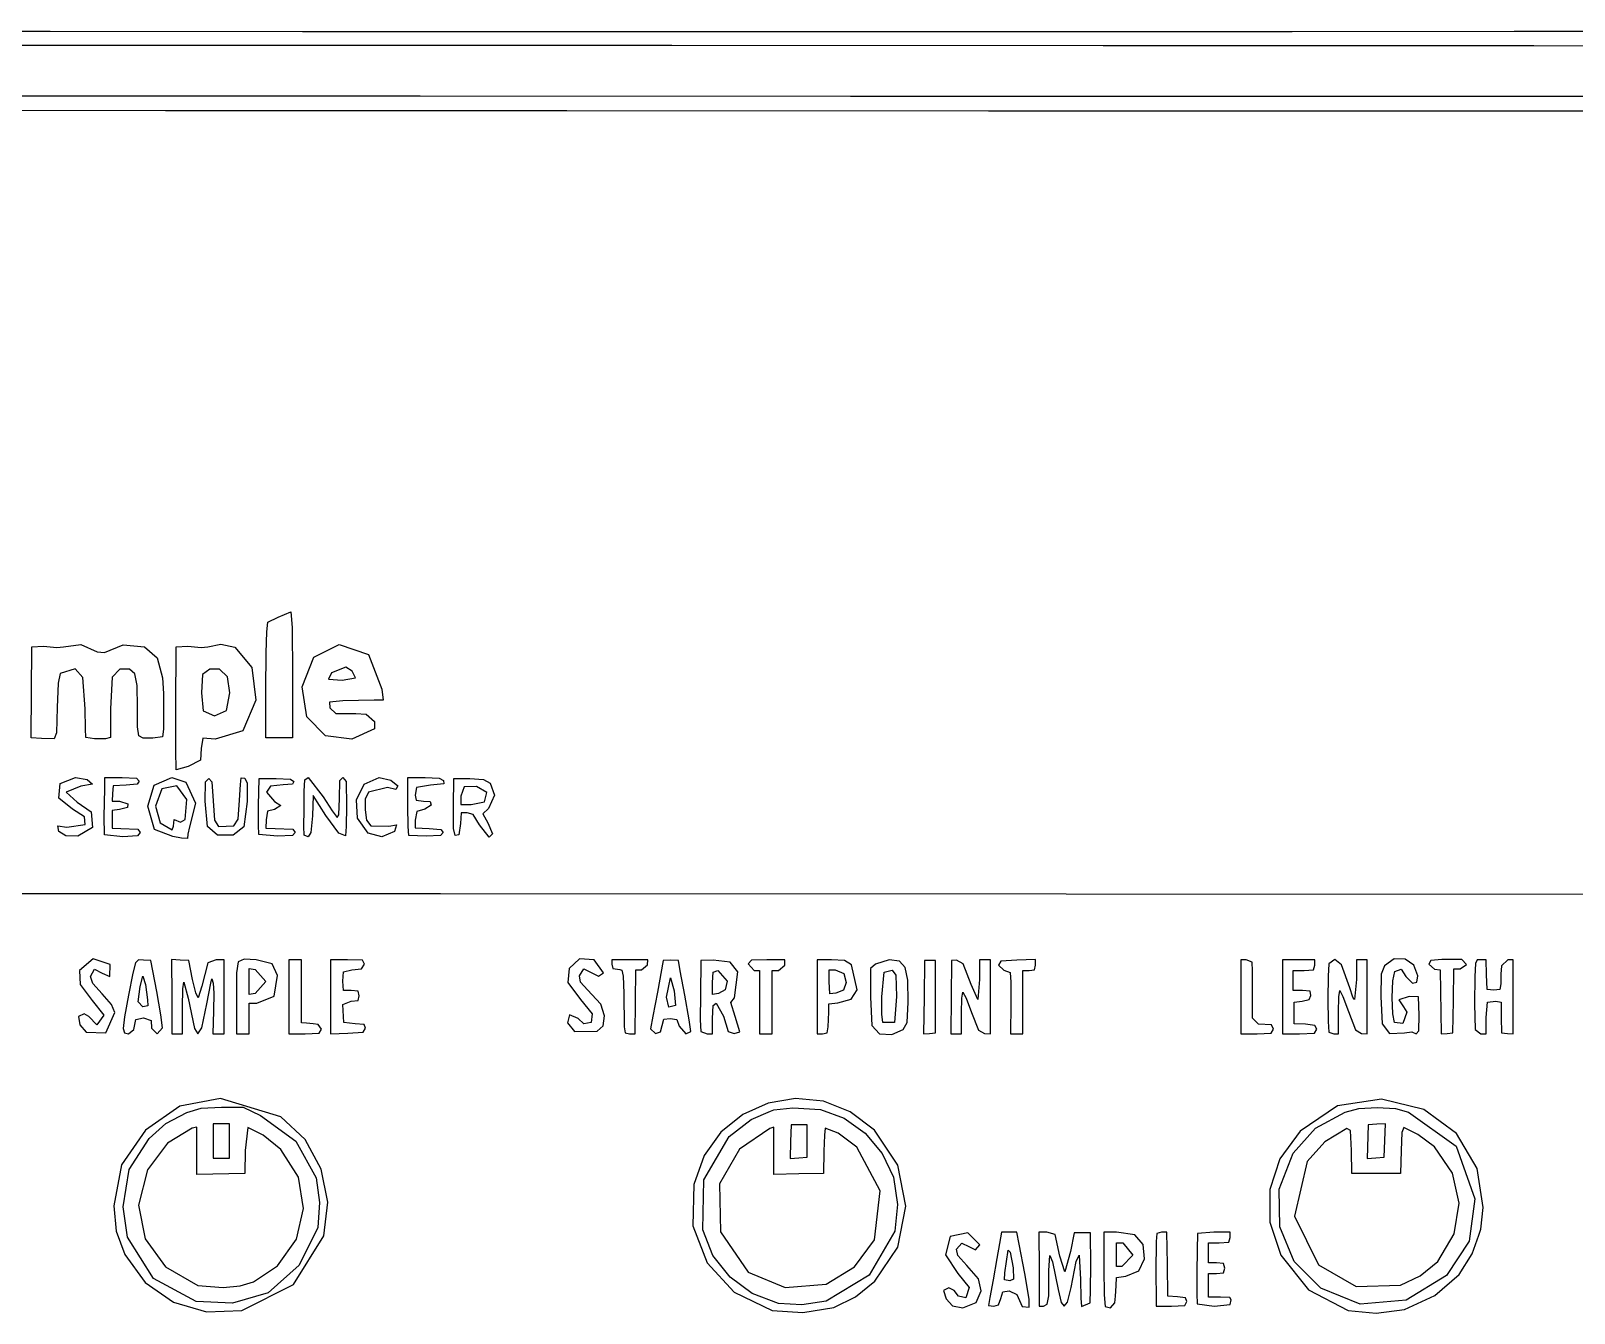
# Model space of a CAD drawing. Extents: x 0 to 149, y 0 to 89.
# Drawn here: x 38.05 to 74.28, y 58.95 to 89.04 of the extents above; entities that cross this region are included whole.
import ezdxf

# ---------------------------------------------------------------- set-up
doc = ezdxf.new("R2010")
doc.units = 0
doc.layers.get('0').update_dxf_attribs({"linetype": 'CONTINUOUS'})

msp = doc.modelspace()

# ---------------------------------------------------------------- linework, layer by layer
at = {"color": 0}
for p, q in [((31.6866, 89.0432), (38.5011, 89.0351)), ((38.5011, 89.0351), (44.4267, 89.0295)), ((44.4267, 89.0295), (48.9109, 89.0281)), ((48.9109, 89.0281), (53.1082, 89.0309)), ((53.1082, 89.0309), (57.6929, 89.0309)), ((57.6929, 89.0309), (62.574, 89.0323)), ((62.574, 89.0323), (67.6631, 89.0323)), ((67.6631, 89.0323), (72.8708, 89.0337)), ((72.8708, 89.0337), (78.1085, 89.0337)), ((43.4164, 88.6989), (34.4096, 88.7028)), ((53.0959, 88.6961), (43.4164, 88.6989)), ((63.2188, 88.6919), (53.0959, 88.6961)), ((73.3323, 88.689), (63.2188, 88.6919)), ((82.9882, 88.6837), (73.3323, 88.689)), ((30.146, 87.5288), (38.293, 87.5206)), ((38.293, 87.5206), (47.184, 87.515)), ((47.184, 87.515), (57.2865, 87.5136)), ((57.2865, 87.5136), (69.0728, 87.5136)), ((69.0728, 87.5136), (83.0104, 87.515)), ((41.2076, 87.1693), (32.49, 87.1732)), ((50.6264, 87.1664), (41.2076, 87.1693)), ((60.5303, 87.1622), (50.6264, 87.1664)), ((75.263, 87.1583), (60.5303, 87.1622)), ((43.8559, 75.2849), (44.147, 75.4105)), ((44.147, 75.4105), (44.1784, 75.0397)), ((43.586, 74.9364), (43.6079, 75.1611)), ((43.6079, 75.1611), (43.8559, 75.2849)), ((44.1784, 75.0397), (44.1897, 73.9292)), ((38.8137, 74.5864), (39.219, 74.64)), ((39.219, 74.64), (39.6074, 74.4693)), ((42.201, 74.5864), (42.5069, 74.6442)), ((42.5069, 74.6442), (42.8336, 74.574)), ((43.5695, 74.4456), (43.586, 74.9364)), ((44.6871, 74.3423), (45.2836, 74.64)), ((45.2836, 74.64), (45.9701, 74.403)), ((38.0503, 72.4517), (38.0725, 74.585)), ((38.0725, 74.585), (38.3413, 74.5973)), ((38.3413, 74.5973), (38.6581, 74.5698)), ((38.6581, 74.5698), (38.8137, 74.5864)), ((39.6074, 74.4693), (39.7785, 74.4499)), ((39.7785, 74.4499), (40.2124, 74.6347)), ((40.2124, 74.6347), (40.7141, 74.5822)), ((40.7141, 74.5822), (41.0104, 74.3299)), ((41.0104, 74.3299), (41.1399, 73.8558)), ((41.45, 73.1668), (41.4595, 74.585)), ((41.4595, 74.585), (41.7283, 74.5973)), ((41.7283, 74.5973), (42.0455, 74.5698)), ((42.0455, 74.5698), (42.201, 74.5864)), ((42.8336, 74.574), (43.2319, 74.1027)), ((43.561, 73.5789), (43.5695, 74.4456)), ((44.4154, 73.6438), (44.6871, 74.3423)), ((45.9701, 74.403), (46.2883, 73.5912)), ((38.7339, 73.9553), (38.6884, 73.7362)), ((39.0853, 74.0668), (38.7339, 73.9553)), ((39.2698, 73.8628), (39.0853, 74.0668)), ((40.138, 74.0625), (39.9577, 73.8699)), ((40.3641, 74.0572), (40.138, 74.0625)), ((40.4883, 73.9496), (40.3641, 74.0572)), ((40.5391, 73.6741), (40.4883, 73.9496)), ((42.0797, 73.9331), (42.0536, 73.5044)), ((42.2522, 74.0615), (42.0797, 73.9331)), ((42.4752, 74.0639), (42.2522, 74.0615)), ((42.6614, 73.878), (42.4752, 74.0639)), ((43.2319, 74.1027), (43.3268, 73.3323)), ((44.1897, 73.9292), (44.1897, 72.4475)), ((45.1019, 73.9733), (45.037, 73.8258)), ((45.4395, 74.1041), (45.1019, 73.9733)), ((45.5909, 74.0145), (45.4395, 74.1041)), ((45.6724, 73.86), (45.5909, 74.0145)), ((38.6884, 73.7362), (38.6676, 73.1573)), ((39.3196, 73.127), (39.2698, 73.8628)), ((39.9577, 73.8699), (39.915, 73.1298)), ((40.55, 73.1615), (40.5391, 73.6741)), ((41.1399, 73.8558), (41.1579, 73.4882)), ((42.7179, 73.503), (42.6614, 73.878)), ((43.5599, 72.4475), (43.561, 73.5789)), ((44.5258, 72.9439), (44.4154, 73.6438)), ((45.037, 73.8258), (45.3542, 73.8022)), ((45.3542, 73.8022), (45.6724, 73.86)), ((46.2883, 73.5912), (46.3173, 73.3365)), ((41.1579, 73.4882), (41.1635, 73.0373)), ((42.0536, 73.5044), (42.092, 73.0857)), ((42.6364, 73.0899), (42.7179, 73.503)), ((43.3268, 73.3323), (43.0209, 72.6101)), ((45.3679, 73.3199), (45.0578, 73.2868)), ((45.0578, 73.2868), (45.066, 73.1559)), ((46.1105, 73.3351), (45.3679, 73.3199)), ((46.3173, 73.3365), (46.1105, 73.3351)), ((38.6676, 73.1573), (38.6472, 72.5703)), ((39.3266, 72.6613), (39.3196, 73.127)), ((39.915, 73.1298), (39.915, 72.4531)), ((40.55, 72.7093), (40.55, 73.1615)), ((41.1635, 73.0373), (41.1579, 72.6514)), ((41.4486, 72.1501), (41.45, 73.1668)), ((42.092, 73.0857), (42.3556, 72.9671)), ((42.3556, 72.9671), (42.6364, 73.0899)), ((44.9612, 72.4944), (44.5258, 72.9439)), ((45.066, 73.1559), (45.2067, 73.0179)), ((45.2067, 73.0179), (45.6752, 73.0208)), ((45.6752, 73.0208), (45.9161, 73.0042)), ((45.9161, 73.0042), (46.1119, 72.832)), ((46.1119, 72.832), (46.1176, 72.6599)), ((38.6472, 72.5703), (38.5974, 72.4228)), ((39.339, 72.4588), (39.3266, 72.6613)), ((40.5804, 72.4972), (40.55, 72.7093)), ((40.6852, 72.438), (40.5804, 72.4972)), ((41.1399, 72.474), (40.9085, 72.4447)), ((41.1579, 72.6514), (41.1399, 72.474)), ((43.0209, 72.6101), (42.3774, 72.42)), ((45.5828, 72.4158), (44.9612, 72.4944)), ((46.1176, 72.6599), (45.5828, 72.4158)), ((38.2944, 72.4352), (38.0503, 72.4517)), ((38.5974, 72.4228), (38.2944, 72.4352)), ((39.54, 72.4228), (39.339, 72.4588)), ((39.7979, 72.4285), (39.54, 72.4228)), ((39.915, 72.4531), (39.7979, 72.4285)), ((40.9085, 72.4447), (40.6852, 72.438)), ((41.4595, 71.695), (41.4486, 72.1501)), ((42.0469, 72.2023), (42.0261, 71.9226)), ((42.0811, 72.4436), (42.0469, 72.2023)), ((42.3774, 72.42), (42.0811, 72.4436)), ((44.1897, 72.4475), (43.5599, 72.4475)), ((41.7435, 71.7765), (41.4595, 71.695)), ((42.0261, 71.9226), (41.7435, 71.7765)), ((38.7368, 71.374), (39.0962, 71.5162)), ((39.0962, 71.5162), (39.3693, 71.4707)), ((39.3693, 71.4707), (39.4903, 71.3631)), ((39.7827, 71.2516), (39.7866, 71.5162)), ((39.7866, 71.5162), (40.1891, 71.5162)), ((40.1891, 71.5162), (40.5282, 71.5038)), ((40.5282, 71.5038), (40.5917, 71.4333)), ((40.5917, 71.4333), (40.5391, 71.3617)), ((40.943, 71.3384), (41.3561, 71.5162)), ((41.3561, 71.5162), (41.6885, 71.4072)), ((41.6885, 71.4072), (41.9089, 70.9126)), ((42.1361, 70.9648), (42.1488, 71.4181)), ((42.1488, 71.4181), (42.2219, 71.4939)), ((42.2219, 71.4939), (42.2963, 71.4167)), ((42.2963, 71.4167), (42.3277, 70.9718)), ((42.9673, 71.3507), (42.9853, 71.5105)), ((42.9853, 71.5105), (43.0706, 71.4996)), ((43.0706, 71.4996), (43.1243, 71.3878)), ((43.1243, 71.3878), (43.1243, 70.9538)), ((43.3945, 70.8614), (43.4068, 71.4939)), ((43.4068, 71.4939), (43.8079, 71.4939)), ((43.8079, 71.4939), (44.1413, 71.4816)), ((44.1413, 71.4816), (44.2239, 71.4209)), ((44.2239, 71.4209), (44.1882, 71.3602)), ((44.4666, 71.1962), (44.4803, 71.4622)), ((44.4803, 71.4622), (44.5604, 71.5148)), ((44.5604, 71.5148), (44.9104, 71.0667)), ((45.2907, 71.024), (45.303, 71.4446)), ((45.303, 71.4446), (45.3746, 71.5162)), ((45.3746, 71.5162), (45.4477, 71.4223)), ((45.4477, 71.4223), (45.46, 70.8448)), ((45.8735, 71.3602), (46.2248, 71.5162)), ((46.2248, 71.5162), (46.4993, 71.4583)), ((46.4993, 71.4583), (46.6605, 71.3246)), ((46.8986, 70.8448), (46.8986, 71.5162)), ((46.8986, 71.5162), (47.3026, 71.5162)), ((47.3026, 71.5162), (47.6306, 71.5038)), ((47.6306, 71.5038), (47.7312, 71.4498)), ((47.7312, 71.4498), (47.7407, 71.3701)), ((47.9668, 70.8424), (47.9792, 71.4939)), ((47.9792, 71.4939), (48.35, 71.4911)), ((48.35, 71.4911), (48.6752, 71.4707)), ((48.6752, 71.4707), (48.8266, 71.3878)), ((48.8266, 71.3878), (48.9313, 71.1041)), ((38.7036, 71.0325), (38.7368, 71.374)), ((39.0232, 70.7718), (38.7036, 71.0325)), ((39.2176, 71.3123), (38.8772, 71.1729)), ((38.8772, 71.1729), (39.1308, 70.9373)), ((39.4903, 71.3631), (39.2176, 71.3123)), ((39.7686, 70.6053), (39.7827, 71.2516)), ((39.9644, 71.1454), (39.9521, 70.9648)), ((39.9782, 71.3246), (39.9644, 71.1454)), ((40.284, 71.337), (39.9782, 71.3246)), ((40.5391, 71.3617), (40.284, 71.337)), ((40.7928, 70.8424), (40.943, 71.3384)), ((41.1233, 71.2488), (40.9734, 70.8448)), ((41.4761, 71.3204), (41.1233, 71.2488)), ((41.7079, 70.9993), (41.4761, 71.3204)), ((42.9479, 70.987), (42.9673, 71.3507)), ((43.6728, 71.3161), (43.579, 71.1771)), ((43.579, 71.1771), (43.7667, 70.9581)), ((43.9706, 71.3451), (43.6728, 71.3161)), ((44.1882, 71.3602), (43.9706, 71.3451)), ((44.4595, 70.7704), (44.4666, 71.1962)), ((44.6775, 71.0928), (44.6553, 70.6176)), ((44.9735, 70.63), (44.6775, 71.0928)), ((44.9104, 71.0667), (45.1196, 70.739)), ((45.2797, 70.6409), (45.2907, 71.024)), ((45.6942, 70.9923), (45.8735, 71.3602)), ((45.9768, 71.1771), (45.8957, 71.0075)), ((46.4206, 71.2819), (45.9768, 71.1771)), ((46.6122, 71.235), (46.4206, 71.2819)), ((46.6605, 71.3246), (46.6122, 71.235)), ((47.1015, 71.2844), (47.0697, 71.1027)), ((47.0697, 71.1027), (47.093, 70.9842)), ((47.4278, 71.3412), (47.1015, 71.2844)), ((47.7407, 71.3701), (47.4278, 71.3412)), ((48.1446, 71.0766), (48.1404, 70.8808)), ((48.2191, 71.2982), (48.1446, 71.0766)), ((48.5055, 71.3038), (48.2191, 71.2982)), ((48.7497, 71.1648), (48.5055, 71.3038)), ((48.6957, 70.9468), (48.7497, 71.1648)), ((48.9313, 71.1041), (48.7938, 70.7926)), ((39.3072, 70.5926), (39.0232, 70.7718)), ((39.1308, 70.9373), (39.4589, 70.7101)), ((39.4589, 70.7101), (39.4945, 70.3474)), ((39.9521, 70.9648), (40.1242, 70.9648)), ((40.1299, 70.7651), (39.9563, 70.7429)), ((39.9563, 70.7429), (39.9563, 70.3308)), ((40.1242, 70.9648), (40.3229, 70.9002)), ((40.3144, 70.8106), (40.1299, 70.7651)), ((40.3229, 70.9002), (40.3144, 70.8106)), ((40.9512, 70.2991), (40.7928, 70.8424)), ((40.9734, 70.8448), (41.082, 70.4522)), ((41.6662, 70.5323), (41.7079, 70.9993)), ((41.9089, 70.9126), (41.7738, 70.3598)), ((42.1901, 70.3682), (42.1361, 70.9648)), ((42.3277, 70.9718), (42.3594, 70.5171)), ((42.9137, 70.539), (42.9479, 70.987)), ((43.1243, 70.9538), (43.0498, 70.3612)), ((43.3903, 70.4014), (43.3945, 70.8614)), ((43.6012, 70.7291), (43.5723, 70.521)), ((43.7667, 70.7637), (43.6012, 70.7291)), ((43.7667, 70.9581), (43.9152, 70.8628)), ((43.9152, 70.8628), (43.7667, 70.7637)), ((44.4581, 70.3668), (44.4595, 70.7704)), ((45.1196, 70.739), (45.2381, 70.5764)), ((45.46, 70.8448), (45.4519, 70.3654)), ((45.7165, 70.5612), (45.6942, 70.9923)), ((45.8957, 71.0075), (45.8929, 70.7581)), ((45.8929, 70.7581), (45.926, 70.5196)), ((46.9043, 70.3668), (46.8986, 70.8448)), ((47.111, 70.7224), (47.0683, 70.5196)), ((47.093, 70.9842), (47.2627, 70.9648)), ((47.2997, 70.7718), (47.111, 70.7224)), ((47.2627, 70.9648), (47.4225, 70.951)), ((47.4416, 70.8699), (47.2997, 70.7718)), ((47.4225, 70.951), (47.4416, 70.8699)), ((47.9697, 70.3241), (47.9668, 70.8424)), ((48.1513, 70.6907), (48.1362, 70.4356)), ((48.1404, 70.8808), (48.3842, 70.8808)), ((48.2921, 70.6907), (48.1513, 70.6907)), ((48.4325, 70.648), (48.2921, 70.6907)), ((48.3842, 70.8808), (48.6957, 70.9468)), ((48.7938, 70.7926), (48.6558, 70.666)), ((48.6558, 70.666), (48.7729, 70.455)), ((38.7008, 70.2525), (38.6775, 70.3806)), ((38.6775, 70.3806), (38.8938, 70.3531)), ((38.8938, 70.3531), (39.3224, 70.4152)), ((39.4945, 70.3474), (39.1513, 70.1393)), ((39.3224, 70.4152), (39.3072, 70.5926)), ((39.7785, 70.171), (39.7686, 70.6053)), ((39.9563, 70.3308), (40.1574, 70.3241)), ((40.1574, 70.3241), (40.5599, 70.3033)), ((40.5599, 70.3033), (40.6121, 70.225)), ((41.3826, 70.1326), (40.9512, 70.2991)), ((41.082, 70.4522), (41.366, 70.291)), ((41.366, 70.291), (41.3949, 70.3735)), ((41.3949, 70.3735), (41.4143, 70.5347)), ((41.4143, 70.5347), (41.559, 70.4716)), ((41.559, 70.4716), (41.6662, 70.5323)), ((41.7738, 70.3598), (41.7311, 70.1876)), ((42.4272, 70.1643), (42.1901, 70.3682)), ((42.3594, 70.5171), (42.449, 70.3682)), ((42.449, 70.3682), (42.8156, 70.3848)), ((43.0498, 70.3612), (42.799, 70.1615)), ((42.8156, 70.3848), (42.9137, 70.539)), ((43.3998, 70.1834), (43.3903, 70.4014)), ((43.5723, 70.521), (43.561, 70.3308)), ((43.561, 70.3308), (43.7804, 70.3241)), ((43.7804, 70.3241), (44.1964, 70.3033)), ((44.1964, 70.3033), (44.2528, 70.225)), ((44.4666, 70.1682), (44.4581, 70.3668)), ((44.6553, 70.6176), (44.6236, 70.2236)), ((45.2783, 70.2098), (44.9735, 70.63)), ((45.2381, 70.5764), (45.2797, 70.6409)), ((45.4519, 70.3654), (45.4367, 70.1516)), ((45.9687, 70.2123), (45.7165, 70.5612)), ((45.926, 70.5196), (46.0252, 70.3873)), ((46.0252, 70.3873), (46.4524, 70.3778)), ((46.4524, 70.3778), (46.6288, 70.4081)), ((46.6288, 70.4081), (46.5861, 70.2483)), ((46.9194, 70.1559), (46.9043, 70.3668)), ((47.0683, 70.5196), (47.0683, 70.3337)), ((47.0683, 70.3337), (47.3964, 70.3213)), ((47.3964, 70.3213), (47.6705, 70.298)), ((47.6705, 70.298), (47.7241, 70.225)), ((48.0095, 70.1559), (47.9697, 70.3241)), ((48.1362, 70.4356), (48.0977, 70.1739)), ((48.58, 70.4039), (48.4325, 70.648)), ((48.8086, 70.1188), (48.58, 70.4039)), ((48.7729, 70.455), (48.883, 70.1947)), ((38.8705, 70.1463), (38.7008, 70.2525)), ((39.1513, 70.1393), (38.8705, 70.1463)), ((40.2057, 70.1283), (39.7785, 70.171)), ((40.5486, 70.1516), (40.2057, 70.1283)), ((40.6121, 70.225), (40.5486, 70.1516)), ((41.5823, 70.0927), (41.3826, 70.1326)), ((41.7255, 70.0842), (41.5823, 70.0927)), ((41.7311, 70.1876), (41.7255, 70.0842)), ((42.799, 70.1615), (42.4272, 70.1643)), ((43.8355, 70.1407), (43.3998, 70.1834)), ((44.1897, 70.1544), (43.8355, 70.1407)), ((44.2528, 70.225), (44.1897, 70.1544)), ((44.5604, 70.1269), (44.4666, 70.1682)), ((44.6236, 70.2236), (44.5604, 70.1269)), ((45.4367, 70.1516), (45.2783, 70.2098)), ((45.9687, 70.2109), (45.9687, 70.2123)), ((46.2869, 70.1269), (45.9687, 70.2109)), ((46.5861, 70.2483), (46.2869, 70.1269)), ((47.3315, 70.1379), (46.9194, 70.1559)), ((47.6635, 70.153), (47.3315, 70.1379)), ((47.7241, 70.225), (47.6635, 70.153)), ((48.0977, 70.1739), (48.0095, 70.1559)), ((48.883, 70.1947), (48.8086, 70.1188)), ((35.1978, 68.7998), (47.662, 68.7945)), ((47.662, 68.7945), (62.3507, 68.7874)), ((62.3507, 68.7874), (77.6661, 68.7821)), ((39.5111, 67.2634), (39.1901, 66.9865)), ((39.9122, 67.1269), (39.5111, 67.2634)), ((39.9038, 66.8443), (39.9122, 67.1269)), ((40.5007, 67.1671), (40.4372, 66.9244)), ((40.5709, 67.2387), (40.5007, 67.1671)), ((40.6894, 67.2317), (40.5709, 67.2387)), ((40.8644, 67.2193), (40.6894, 67.2317)), ((41.0009, 66.4986), (40.8644, 67.2193)), ((41.5548, 67.2317), (41.3523, 67.244)), ((41.3523, 67.244), (41.3551, 66.3744)), ((41.7558, 67.2193), (41.5548, 67.2317)), ((41.844, 66.7741), (41.7558, 67.2193)), ((42.201, 67.1671), (42.0645, 66.6186)), ((42.3968, 67.2402), (42.201, 67.1671)), ((42.5813, 67.2402), (42.3968, 67.2402)), ((42.5813, 65.5038), (42.5813, 67.2402)), ((42.9175, 67.1904), (42.8777, 66.9301)), ((43.0512, 67.2578), (42.9175, 67.1904)), ((43.3338, 67.2359), (43.0512, 67.2578)), ((43.174, 66.7314), (43.174, 67.0387)), ((43.174, 67.0387), (43.3105, 67.0112)), ((43.7099, 67.1407), (43.3338, 67.2359)), ((43.8383, 66.868), (43.7099, 67.1407)), ((44.4017, 67.2402), (44.1053, 67.2402)), ((44.1053, 67.2402), (44.1053, 65.5038)), ((44.4017, 65.7585), (44.4017, 67.2402)), ((45.4808, 67.2402), (45.0783, 67.2402)), ((45.0783, 67.2402), (45.0783, 65.501)), ((45.8322, 67.2274), (45.4808, 67.2402)), ((45.8089, 67.0235), (45.8833, 67.134)), ((45.8833, 67.134), (45.8322, 67.2274)), ((50.6857, 67.0387), (50.6554, 66.7025)), ((50.9295, 67.262), (50.6857, 67.0387)), ((51.2741, 67.2359), (50.9295, 67.262)), ((51.4876, 66.9325), (51.2741, 67.2359)), ((52.535, 67.2402), (51.6834, 67.2402)), ((51.6834, 67.2402), (51.6834, 67.134)), ((51.6834, 67.134), (51.7123, 67.0373)), ((51.7123, 67.0373), (51.8735, 67.0112)), ((52.3819, 67.0059), (52.5226, 67.123)), ((52.5226, 67.123), (52.535, 67.2402)), ((52.8906, 67.2193), (52.7554, 66.4778)), ((53.0698, 67.2317), (52.8906, 67.2193)), ((53.2486, 67.2264), (53.0698, 67.2317)), ((53.2917, 66.9809), (53.2486, 67.2264)), ((53.7778, 67.2193), (53.7669, 66.4161)), ((54.0632, 67.2317), (53.7778, 67.2193)), ((54.4629, 67.1834), (54.0632, 67.2317)), ((54.6474, 66.9604), (54.4629, 67.1834)), ((54.9674, 67.2274), (54.8859, 67.1477)), ((54.8859, 67.1477), (55.0291, 66.9865)), ((55.3283, 67.2402), (54.9674, 67.2274)), ((55.747, 67.2402), (55.3283, 67.2402)), ((55.5985, 66.9865), (55.747, 67.1132)), ((55.747, 67.1132), (55.747, 67.2402)), ((56.847, 67.2402), (56.5094, 67.2402)), ((56.5094, 67.2402), (56.5094, 65.5038)), ((57.1514, 67.2222), (56.847, 67.2402)), ((57.314, 67.123), (57.1514, 67.2222)), ((57.4435, 66.5304), (57.314, 67.123)), ((57.8764, 67.1382), (57.7578, 67.0359)), ((57.7578, 67.0359), (57.7578, 66.3607)), ((58.2002, 67.2402), (57.8764, 67.1382)), ((58.4369, 67.2042), (58.2002, 67.2402)), ((58.5763, 67.0595), (58.4369, 67.2042)), ((58.637, 66.7575), (58.5763, 67.0595)), ((59.0282, 67.2193), (59.0158, 66.3593)), ((59.2818, 67.2193), (59.0282, 67.2193)), ((59.2818, 66.372), (59.2818, 67.2193)), ((59.6621, 67.2193), (59.6526, 66.3621)), ((59.7764, 67.2317), (59.6621, 67.2193)), ((59.9376, 67.1463), (59.7764, 67.2317)), ((60.1267, 66.6584), (59.9376, 67.1463)), ((60.573, 67.2402), (60.3194, 67.2402)), ((60.3194, 67.2402), (60.3194, 66.7741)), ((60.573, 65.4995), (60.573, 67.2402)), ((60.8182, 67.207), (60.7632, 67.1132)), ((60.7632, 67.1132), (60.8902, 66.9932)), ((61.1974, 67.2303), (60.8182, 67.207)), ((61.6313, 67.2426), (61.1974, 67.2303)), ((61.6081, 67.007), (61.6313, 67.1146)), ((61.6313, 67.1146), (61.6313, 67.2426)), ((66.5797, 67.2402), (66.4573, 67.2402)), ((66.4573, 67.2402), (66.4573, 65.5038)), ((66.7233, 67.1848), (66.5797, 67.2402)), ((66.7314, 66.9794), (66.7233, 67.1848)), ((68.1937, 67.2402), (67.4317, 67.2402)), ((67.4317, 67.2402), (67.4317, 65.5038)), ((68.1605, 67.0031), (68.1937, 67.1132)), ((68.1937, 67.1132), (68.1937, 67.2402)), ((68.519, 67.1449), (68.5038, 66.8514)), ((68.6594, 67.2483), (68.519, 67.1449)), ((68.8192, 67.1241), (68.6594, 67.2483)), ((69.0164, 66.584), (68.8192, 67.1241)), ((69.42, 67.2402), (69.1667, 67.2402)), ((69.1667, 67.2402), (69.1667, 66.7741)), ((69.42, 65.4995), (69.42, 67.2402)), ((69.8267, 67.0994), (69.7523, 66.9025)), ((70.0511, 67.2592), (69.8267, 67.0994)), ((70.309, 67.2564), (70.0511, 67.2592)), ((70.5185, 67.116), (70.309, 67.2564)), ((70.6067, 66.8609), (70.5185, 67.116)), ((70.914, 67.2222), (70.8713, 67.134)), ((70.8713, 67.134), (71.0036, 67.0197)), ((71.1715, 67.2469), (70.914, 67.2222)), ((71.6428, 67.244), (71.1715, 67.2469)), ((71.6015, 67.0278), (71.749, 67.1311)), ((71.749, 67.1311), (71.6428, 67.244)), ((71.9667, 67.153), (71.9515, 66.85)), ((72.0051, 67.2402), (71.9667, 67.153)), ((72.0866, 67.2402), (72.0051, 67.2402)), ((72.2104, 67.2402), (72.0866, 67.2402)), ((72.2231, 66.8913), (72.2104, 67.2402)), ((72.5731, 67.098), (72.5551, 66.8983)), ((72.7244, 67.2402), (72.5731, 67.098)), ((72.85, 67.2402), (72.7244, 67.2402)), ((72.85, 65.4995), (72.85, 67.2402)), ((39.1901, 66.9865), (39.2024, 66.6556)), ((39.449, 66.8457), (39.5386, 67.0183)), ((39.5016, 66.6845), (39.449, 66.8457)), ((39.7207, 66.4408), (39.5016, 66.6845)), ((39.5386, 67.0183), (39.7221, 66.9286)), ((39.7221, 66.9286), (39.9038, 66.8443)), ((40.4372, 66.9244), (40.3394, 66.4118)), ((40.6164, 66.6157), (40.6785, 66.8584)), ((40.6785, 66.8584), (40.7388, 66.6584)), ((41.6154, 66.5551), (41.6373, 66.7163)), ((41.6373, 66.7163), (41.7382, 66.3388)), ((41.9171, 66.4655), (41.844, 66.7741)), ((42.1778, 66.2023), (42.2727, 66.6902)), ((42.2727, 66.6902), (42.2974, 66.7949)), ((42.2974, 66.7949), (42.3277, 66.6902)), ((42.3277, 66.6902), (42.3429, 66.4573)), ((42.8777, 66.9301), (42.8777, 66.3691)), ((43.174, 66.4256), (43.174, 66.7314)), ((43.3105, 67.0112), (43.5638, 66.7286)), ((43.5638, 66.7286), (43.3105, 66.4517)), ((43.7568, 66.3885), (43.8383, 66.868)), ((45.369, 66.7357), (45.387, 66.9576)), ((45.3831, 66.5208), (45.369, 66.7357)), ((45.387, 66.9576), (45.5814, 67.007)), ((45.5814, 67.007), (45.8089, 67.0235)), ((50.6554, 66.7025), (50.9475, 66.3099)), ((50.9281, 66.8651), (51.0286, 67.0235)), ((50.9517, 66.7149), (50.9281, 66.8651)), ((51.1157, 66.5357), (50.9517, 66.7149)), ((51.0286, 67.0235), (51.1831, 66.9466)), ((51.1831, 66.9466), (51.3761, 66.8542)), ((51.3761, 66.8542), (51.4876, 66.9325)), ((51.8735, 67.0112), (51.9247, 66.9932)), ((51.9247, 66.9932), (51.9522, 66.8528)), ((51.9522, 66.8528), (51.9659, 66.4545)), ((52.2429, 66.2548), (52.2538, 67.0045)), ((52.2538, 67.0045), (52.3819, 67.0059)), ((52.9731, 66.3649), (53.0669, 66.8143)), ((53.0669, 66.8143), (53.1481, 66.5095)), ((53.3975, 66.4118), (53.2917, 66.9809)), ((54.0537, 66.7053), (54.0674, 66.9519)), ((54.0537, 66.4256), (54.0537, 66.7053)), ((54.0674, 66.9519), (54.1722, 66.9865)), ((54.1722, 66.9865), (54.3913, 66.7343)), ((54.3913, 66.7343), (54.3511, 66.5318)), ((54.5677, 66.3497), (54.6474, 66.9604)), ((55.0291, 66.9865), (55.1547, 66.9865)), ((55.1547, 66.9865), (55.1547, 65.5038)), ((55.451, 66.245), (55.451, 66.9865)), ((55.451, 66.9865), (55.5985, 66.9865)), ((56.793, 66.7314), (56.7877, 67.007)), ((56.7877, 67.007), (56.9323, 67.0003)), ((56.8029, 66.4408), (56.793, 66.7314)), ((56.9323, 67.0003), (57.132, 66.9177)), ((57.1846, 66.7082), (57.1292, 66.5261)), ((57.132, 66.9177), (57.1846, 66.7082)), ((58.0263, 66.3691), (58.0775, 66.9491)), ((58.0775, 66.9491), (58.2648, 66.9946)), ((58.2648, 66.9946), (58.3572, 66.8803)), ((58.3572, 66.8803), (58.3724, 66.3815)), ((58.6451, 66.2464), (58.637, 66.7575)), ((60.3194, 66.7741), (60.2795, 66.3085)), ((60.8902, 66.9932), (61.0387, 66.9438)), ((61.0387, 66.9438), (61.0514, 66.7135)), ((61.0514, 66.7135), (61.0538, 66.2065)), ((61.335, 66.245), (61.335, 66.9865)), ((61.335, 66.9865), (61.4825, 66.9865)), ((61.4825, 66.9865), (61.6081, 67.007)), ((66.7262, 66.5607), (66.7314, 66.9794)), ((67.685, 66.5208), (67.685, 66.9865)), ((67.685, 66.9865), (67.9387, 66.9865)), ((67.9387, 66.9865), (68.1605, 67.0031)), ((68.5038, 66.8514), (68.4982, 66.3141)), ((69.1667, 66.7741), (69.1236, 66.3085)), ((69.7523, 66.9025), (69.7385, 66.3758)), ((70.0098, 66.354), (70.0264, 66.7424)), ((70.0264, 66.7424), (70.0691, 66.9618)), ((70.0691, 66.9618), (70.2151, 67.0183)), ((70.2151, 67.0183), (70.328, 66.8472)), ((70.328, 66.8472), (70.4868, 66.6902)), ((70.4868, 66.6902), (70.5873, 66.7163)), ((70.5873, 66.7163), (70.6067, 66.8609)), ((71.0036, 67.0197), (71.1359, 67.007)), ((71.1359, 67.007), (71.1577, 65.4995)), ((71.4431, 66.2767), (71.4541, 67.0278)), ((71.4541, 67.0278), (71.6015, 67.0278)), ((71.9515, 66.85), (71.9434, 66.2023)), ((72.2355, 66.5413), (72.2231, 66.8913)), ((72.5579, 66.6764), (72.5329, 66.5385)), ((72.5551, 66.8983), (72.5579, 66.6764)), ((39.2024, 66.6556), (39.4892, 66.2852)), ((39.9426, 66.1928), (39.7207, 66.4408)), ((40.3394, 66.4118), (40.2456, 65.9021)), ((40.5652, 66.2563), (40.6164, 66.6157)), ((40.7388, 66.6584), (40.7885, 66.2975)), ((41.0972, 65.95), (41.0009, 66.4986)), ((41.3551, 66.3744), (41.3576, 65.5038)), ((41.607, 66.125), (41.6154, 66.5551)), ((41.7382, 66.3388), (41.891, 65.6237)), ((41.971, 66.343), (41.9171, 66.4655)), ((42.0645, 66.6186), (41.971, 66.343)), ((42.3429, 66.4573), (42.3376, 66.0439)), ((42.8777, 66.3691), (42.8777, 65.5038)), ((43.3105, 66.4517), (43.174, 66.4256)), ((43.3546, 66.2245), (43.7568, 66.3885)), ((45.5704, 66.5208), (45.3831, 66.5208)), ((45.7302, 66.5028), (45.5704, 66.5208)), ((45.7288, 66.2852), (45.7563, 66.3938)), ((45.7563, 66.3938), (45.7302, 66.5028)), ((50.9475, 66.3099), (51.2258, 65.968)), ((51.4255, 66.1942), (51.1157, 66.5357)), ((51.9659, 66.4545), (51.9769, 65.6636)), ((52.7554, 66.4778), (52.6521, 65.9197)), ((53.0243, 66.1264), (52.9731, 66.3649)), ((53.1481, 66.5095), (53.1841, 66.1638)), ((53.5009, 65.8329), (53.3975, 66.4118)), ((53.7669, 66.4161), (53.764, 65.8329)), ((54.1884, 66.4517), (54.0537, 66.4256)), ((54.3511, 66.5318), (54.1884, 66.4517)), ((54.4823, 66.2354), (54.5677, 66.3497)), ((56.9461, 66.4545), (56.8029, 66.4408)), ((57.1292, 66.5261), (56.9461, 66.4545)), ((56.9958, 66.2259), (57.3084, 66.3127)), ((57.3084, 66.3127), (57.4435, 66.5304)), ((57.7578, 66.3607), (57.7896, 65.6953)), ((58.0291, 65.9652), (58.0263, 66.3691)), ((58.3724, 66.3815), (58.3212, 65.7669)), ((59.0158, 66.3593), (59.0049, 65.4981)), ((59.2818, 65.5257), (59.2818, 66.372)), ((59.6526, 66.3621), (59.6427, 65.5038)), ((59.895, 65.9917), (59.9048, 66.336)), ((59.9048, 66.336), (59.9309, 66.4778)), ((59.9309, 66.4778), (60.004, 66.3388)), ((60.004, 66.3388), (60.132, 66.0012)), ((60.2795, 66.3085), (60.1267, 66.6584)), ((66.7314, 65.8703), (66.7262, 66.5607)), ((67.9002, 66.5208), (67.685, 66.5208)), ((68.0833, 66.5057), (67.9002, 66.5208)), ((68.0572, 66.3042), (68.1013, 66.4034)), ((68.1013, 66.4034), (68.0833, 66.5057)), ((68.4982, 66.3141), (68.5038, 65.7916)), ((68.7433, 66.0121), (68.7518, 66.372)), ((68.7518, 66.372), (68.7751, 66.5208)), ((68.7751, 66.5208), (68.8481, 66.3744)), ((68.8481, 66.3744), (68.9804, 66.0231)), ((69.0824, 66.3607), (69.0164, 66.584)), ((69.1236, 66.3085), (69.0824, 66.3607)), ((69.7385, 66.3758), (69.7756, 65.7352)), ((70.0222, 65.9709), (70.0098, 66.354)), ((70.4053, 66.3773), (70.1601, 66.3028)), ((70.6272, 66.372), (70.4053, 66.3773)), ((70.6395, 65.9377), (70.6272, 66.372)), ((72.3953, 66.5289), (72.2355, 66.5413)), ((72.5329, 66.5385), (72.3953, 66.5289)), ((39.2987, 65.9694), (39.1679, 65.9059)), ((39.4063, 65.9088), (39.2987, 65.9694)), ((39.4892, 66.2852), (39.7563, 65.9405)), ((39.8089, 65.5285), (40.0209, 66.0054)), ((40.0209, 66.0054), (39.9426, 66.1928)), ((40.677, 66.1388), (40.5652, 66.2563)), ((40.7899, 66.161), (40.677, 66.1388)), ((40.7885, 66.2975), (40.7899, 66.161)), ((41.1399, 65.6414), (41.0972, 65.95)), ((41.607, 65.5038), (41.607, 66.125)), ((42.0592, 65.6442), (42.1778, 66.2023)), ((42.3376, 66.0439), (42.3168, 65.5038)), ((43.174, 65.8647), (43.174, 66.2245)), ((43.174, 66.2245), (43.3546, 66.2245)), ((45.3718, 66.1928), (45.5662, 66.2658)), ((45.3954, 65.7669), (45.3718, 66.1928)), ((45.5662, 66.2658), (45.7288, 66.2852)), ((50.691, 65.9447), (50.6444, 65.7613)), ((50.8963, 65.8647), (50.691, 65.9447)), ((51.2258, 65.968), (51.205, 65.7712)), ((51.5137, 65.9225), (51.4255, 66.1942)), ((52.2319, 65.5038), (52.2429, 66.2548)), ((53.1841, 66.1638), (53.0243, 66.1264)), ((54.0537, 65.8647), (54.066, 66.1691)), ((54.066, 66.1691), (54.1376, 66.2245)), ((54.1376, 66.2245), (54.3098, 65.9172)), ((54.5853, 65.9102), (54.4823, 66.2354)), ((55.451, 65.5038), (55.451, 66.245)), ((56.7683, 65.6636), (56.7778, 66.0121)), ((56.7778, 66.0121), (56.7849, 66.2023)), ((56.7849, 66.2023), (56.9958, 66.2259)), ((58.0499, 65.7669), (58.0291, 65.9652)), ((58.6204, 65.7684), (58.6451, 66.2464)), ((59.895, 65.5038), (59.895, 65.9917)), ((60.132, 66.0012), (60.2933, 65.5877)), ((61.0538, 66.2065), (61.0485, 65.5038)), ((61.335, 65.5038), (61.335, 66.245)), ((67.7058, 66.245), (67.8974, 66.2658)), ((67.7058, 65.7366), (67.7058, 66.245)), ((67.8974, 66.2658), (68.0572, 66.3042)), ((68.7433, 65.5038), (68.7433, 66.0121)), ((68.9804, 66.0231), (69.1487, 65.592)), ((70.0634, 65.7669), (70.0222, 65.9709)), ((70.1601, 66.3028), (70.2702, 66.1388)), ((70.3516, 66.0093), (70.2578, 65.7461)), ((70.2702, 66.1388), (70.3516, 66.0093)), ((71.4319, 65.5257), (71.4431, 66.2767)), ((71.9434, 66.2023), (71.9571, 65.6029)), ((72.2147, 65.8813), (72.2478, 66.2436)), ((72.2478, 66.2436), (72.4422, 66.2686)), ((72.4422, 66.2686), (72.5646, 66.245)), ((72.5646, 66.245), (72.5689, 65.8855)), ((39.1679, 65.9059), (39.1968, 65.7158)), ((39.1968, 65.7158), (39.3442, 65.5436)), ((39.5965, 65.7158), (39.4063, 65.9088)), ((39.7563, 65.9405), (39.5965, 65.7158)), ((40.2456, 65.9021), (40.2138, 65.6304)), ((40.2138, 65.6304), (40.2456, 65.5228)), ((40.338, 65.5038), (40.4647, 65.6001)), ((40.4647, 65.6001), (40.5088, 65.8343)), ((40.5088, 65.8343), (40.6922, 65.877)), ((40.6922, 65.877), (40.8725, 65.811)), ((40.8725, 65.811), (40.8824, 65.6318)), ((40.8824, 65.6318), (41.0147, 65.5038)), ((41.0147, 65.5038), (41.1399, 65.6414)), ((41.891, 65.6237), (41.9682, 65.5038)), ((41.9682, 65.5038), (42.0592, 65.6442)), ((43.174, 65.5038), (43.174, 65.8647)), ((44.5174, 65.7518), (44.4017, 65.7585)), ((44.6775, 65.7352), (44.5174, 65.7518)), ((44.7933, 65.7214), (44.6775, 65.7352)), ((44.8677, 65.6096), (44.7933, 65.7214)), ((44.8179, 65.5175), (44.8677, 65.6096)), ((45.6639, 65.7366), (45.3954, 65.7669)), ((45.8692, 65.7214), (45.6639, 65.7366)), ((45.8502, 65.538), (45.9038, 65.6318)), ((45.9038, 65.6318), (45.8692, 65.7214)), ((50.6444, 65.7613), (50.8095, 65.5532)), ((51.0275, 65.7324), (50.8963, 65.8647)), ((51.205, 65.7712), (51.0275, 65.7324)), ((51.3415, 65.5655), (51.4794, 65.6911)), ((51.4794, 65.6911), (51.5137, 65.9225)), ((51.9769, 65.6636), (51.9977, 65.5285)), ((52.6521, 65.9197), (52.597, 65.6181)), ((52.597, 65.6181), (52.7099, 65.5119)), ((52.8285, 65.5507), (52.8683, 65.6953)), ((52.8683, 65.6953), (52.9086, 65.8428)), ((52.9086, 65.8428), (53.0585, 65.8647)), ((53.0585, 65.8647), (53.2102, 65.8414)), ((53.2102, 65.8414), (53.268, 65.684)), ((53.268, 65.684), (53.4264, 65.5038)), ((53.545, 65.5588), (53.5009, 65.8329)), ((53.764, 65.8329), (53.7767, 65.5588)), ((54.0537, 65.5038), (54.0537, 65.8647)), ((54.3098, 65.9172), (54.416, 65.5574)), ((54.6887, 65.5451), (54.5853, 65.9102)), ((56.7436, 65.5285), (56.7683, 65.6636)), ((57.7896, 65.6953), (57.9684, 65.4995)), ((58.3212, 65.7669), (58.0499, 65.7655)), ((58.0499, 65.7655), (58.0499, 65.7669)), ((58.2634, 65.483), (58.5294, 65.6001)), ((58.5294, 65.6001), (58.6204, 65.7684)), ((60.2933, 65.5877), (60.4354, 65.5119)), ((66.8708, 65.7271), (66.7314, 65.8703)), ((67.1724, 65.7091), (66.8708, 65.7271)), ((67.1696, 65.5175), (67.2193, 65.6096)), ((67.2193, 65.6096), (67.1724, 65.7091)), ((67.9704, 65.7243), (67.7058, 65.7366)), ((68.1951, 65.6992), (67.9704, 65.7243)), ((68.1824, 65.5175), (68.235, 65.6086)), ((68.235, 65.6086), (68.1951, 65.6992)), ((68.5038, 65.7916), (68.519, 65.5366)), ((69.1487, 65.592), (69.2877, 65.5119)), ((69.7756, 65.7352), (69.9438, 65.5119)), ((70.2578, 65.7461), (70.0634, 65.7669)), ((70.6367, 65.5697), (70.6395, 65.9377)), ((71.9571, 65.6029), (72.0919, 65.5038)), ((72.2147, 65.5038), (72.2147, 65.8813)), ((72.5689, 65.8855), (72.5745, 65.5257)), ((39.3442, 65.5436), (39.8089, 65.5285)), ((40.2456, 65.5228), (40.338, 65.5038)), ((41.3576, 65.5038), (41.607, 65.5038)), ((42.3168, 65.5038), (42.5813, 65.5038)), ((42.8777, 65.5038), (43.174, 65.5038)), ((44.1053, 65.5038), (44.486, 65.5038)), ((44.486, 65.5038), (44.8179, 65.5175)), ((45.0783, 65.501), (45.4918, 65.5133)), ((45.4918, 65.5133), (45.8502, 65.538)), ((50.8095, 65.5532), (51.3415, 65.5655)), ((51.9977, 65.5285), (52.1049, 65.5038)), ((52.1049, 65.5038), (52.2319, 65.5038)), ((52.7099, 65.5119), (52.8285, 65.5507)), ((53.4264, 65.5038), (53.545, 65.5588)), ((53.7767, 65.5588), (53.9253, 65.5038)), ((53.9253, 65.5038), (54.0537, 65.5038)), ((54.416, 65.5574), (54.5592, 65.5066)), ((54.5592, 65.5066), (54.6887, 65.5451)), ((55.1547, 65.5038), (55.451, 65.5038)), ((56.5094, 65.5038), (56.636, 65.5038)), ((56.636, 65.5038), (56.7436, 65.5285)), ((57.9684, 65.4995), (58.2634, 65.483)), ((59.0049, 65.4981), (59.1439, 65.5119)), ((59.1439, 65.5119), (59.2818, 65.5257)), ((59.6427, 65.5038), (59.895, 65.5038)), ((60.4354, 65.5119), (60.573, 65.4995)), ((61.0485, 65.5038), (61.335, 65.5038)), ((66.4573, 65.5038), (66.839, 65.5038)), ((66.839, 65.5038), (67.1696, 65.5175)), ((67.4317, 65.5038), (67.8325, 65.5038)), ((67.8325, 65.5038), (68.1824, 65.5175)), ((68.519, 65.5366), (68.64, 65.5038)), ((68.64, 65.5038), (68.7433, 65.5038)), ((69.2877, 65.5119), (69.42, 65.4995)), ((69.9438, 65.5119), (70.2991, 65.5271)), ((70.2991, 65.5271), (70.4716, 65.5493)), ((70.4716, 65.5493), (70.5679, 65.5038)), ((70.5679, 65.5038), (70.6367, 65.5697)), ((71.1577, 65.4995), (71.2957, 65.5119)), ((71.2957, 65.5119), (71.4319, 65.5257)), ((72.0919, 65.5038), (72.2147, 65.5038)), ((72.5745, 65.5257), (72.7121, 65.5119)), ((72.7121, 65.5119), (72.85, 65.4995)), ((41.5466, 63.8059), (40.7388, 63.2411)), ((42.4988, 63.9837), (41.5466, 63.8059)), ((42.0426, 63.7604), (42.5192, 63.7798)), ((43.9152, 63.5536), (42.4988, 63.9837)), ((42.5192, 63.7798), (43.0294, 63.7812)), ((43.0294, 63.7812), (43.4372, 63.5854)), ((55.3586, 63.875), (54.7631, 63.6104)), ((56.0007, 63.9808), (55.3586, 63.875)), ((56.654, 63.9177), (56.0007, 63.9808)), ((57.2809, 63.6736), (56.654, 63.9177)), ((68.7229, 63.8115), (67.8476, 63.2174)), ((69.7576, 63.9713), (68.7229, 63.8115)), ((69.2217, 63.7494), (69.6556, 63.7688)), ((69.6556, 63.7688), (70.0871, 63.7494)), ((70.7499, 63.7247), (69.7576, 63.9713)), ((41.2186, 63.398), (41.7117, 63.6531)), ((41.7117, 63.6531), (42.0426, 63.7604)), ((43.4372, 63.5854), (44.2641, 62.9804)), ((44.4899, 63.0178), (43.9152, 63.5536)), ((54.7631, 63.6104), (54.2491, 63.197)), ((54.4393, 63.0936), (54.9617, 63.4929)), ((54.9617, 63.4929), (55.4136, 63.6834)), ((55.4136, 63.6834), (55.4937, 63.7191)), ((55.4937, 63.7191), (55.94, 63.7632)), ((55.94, 63.7632), (56.5891, 63.7247)), ((56.5891, 63.7247), (57.1405, 63.5233)), ((57.1405, 63.5233), (57.6351, 63.168)), ((57.8499, 63.2382), (57.2809, 63.6736)), ((68.2032, 63.2866), (68.9031, 63.6655)), ((68.9031, 63.6655), (69.2217, 63.7494)), ((70.0871, 63.7494), (70.3901, 63.664)), ((70.3901, 63.664), (71.5077, 62.8632)), ((71.5162, 63.1582), (70.7499, 63.7247)), ((40.7388, 63.2411), (40.174, 62.4237)), ((40.8245, 63.0424), (41.2186, 63.398)), ((41.8303, 63.2837), (41.2517, 62.9338)), ((41.946, 63.3127), (41.8303, 63.2837)), ((41.946, 62.1993), (41.946, 63.3127)), ((42.7083, 63.3871), (42.3277, 63.3871)), ((42.3277, 63.3871), (42.3277, 62.5835)), ((42.7083, 62.986), (42.7083, 63.3871)), ((43.1394, 63.3028), (43.0802, 62.7627)), ((43.4993, 63.1225), (43.1394, 63.3028)), ((43.9194, 62.7874), (43.4993, 63.1225)), ((53.8427, 62.078), (54.4393, 63.0936)), ((54.2491, 63.197), (53.8522, 62.6456)), ((55.397, 63.2795), (54.6862, 62.7944)), ((55.4937, 63.3084), (55.397, 63.2795)), ((55.4937, 62.2004), (55.4937, 63.3084)), ((55.8945, 63.3663), (55.8835, 62.9722)), ((56.2762, 63.3663), (55.8945, 63.3663)), ((56.2762, 62.986), (56.2762, 63.3663)), ((56.6759, 63.1225), (56.6649, 62.7461)), ((56.6924, 63.289), (56.6759, 63.1225)), ((57.0025, 63.1666), (56.6924, 63.289)), ((57.4379, 62.8428), (57.0025, 63.1666)), ((57.6351, 63.168), (58.0334, 62.6953)), ((58.4027, 62.417), (57.8499, 63.2382)), ((67.8476, 63.2174), (67.371, 62.5697)), ((67.6797, 62.6967), (68.2032, 63.2866)), ((68.9434, 63.2781), (68.428, 62.968)), ((69.0259, 63.2354), (68.9434, 63.2781)), ((69.0492, 62.7655), (69.0259, 63.2354)), ((69.4422, 63.3663), (69.4171, 62.5782)), ((69.6447, 63.3786), (69.4422, 63.3663)), ((69.8472, 63.3924), (69.6447, 63.3786)), ((69.8348, 62.9984), (69.8472, 63.3924)), ((70.2359, 63.1843), (70.2151, 62.7627)), ((70.2815, 63.3028), (70.2359, 63.1843)), ((70.6092, 63.1377), (70.2815, 63.3028)), ((70.9993, 62.8456), (70.6092, 63.1377)), ((71.9998, 62.3425), (71.5162, 63.1582)), ((40.356, 62.3189), (40.8245, 63.0424)), ((41.2517, 62.9338), (40.7818, 62.3122)), ((42.7083, 62.5835), (42.7083, 62.986)), ((43.0802, 62.7627), (43.0678, 62.224)), ((44.3286, 62.1344), (43.9194, 62.7874)), ((44.2641, 62.9804), (44.7435, 62.1178)), ((44.8663, 62.326), (44.4899, 63.0178)), ((54.6862, 62.7944), (54.2163, 61.9774)), ((55.8835, 62.9722), (55.8712, 62.5782)), ((56.2762, 62.6043), (56.2762, 62.986)), ((56.6649, 62.7461), (56.6554, 62.224)), ((57.9836, 61.8134), (57.4379, 62.8428)), ((58.0334, 62.6953), (58.2993, 62.1386)), ((67.353, 61.8561), (67.6797, 62.6967)), ((68.428, 62.968), (68.0089, 62.5052)), ((69.0605, 62.224), (69.0492, 62.7655)), ((69.8225, 62.6043), (69.8348, 62.9984)), ((70.2151, 62.7627), (70.2042, 62.224)), ((71.4237, 62.2321), (70.9993, 62.8456)), ((71.5077, 62.8632), (71.9473, 61.6313)), ((40.174, 62.4237), (39.9948, 61.4645)), ((42.3277, 62.5835), (42.7083, 62.5835)), ((45.0204, 61.5488), (44.8663, 62.326)), ((53.8522, 62.6456), (53.6085, 61.9661)), ((55.8712, 62.5782), (56.0737, 62.5919)), ((56.0737, 62.5919), (56.2762, 62.6043)), ((58.59, 61.4564), (58.4027, 62.417)), ((67.371, 62.5697), (67.1326, 61.8465)), ((68.0089, 62.5052), (67.7139, 61.2235)), ((69.4171, 62.5782), (69.62, 62.5919)), ((69.62, 62.5919), (69.8225, 62.6043)), ((72.1416, 61.4246), (71.9998, 62.3425)), ((40.211, 61.437), (40.356, 62.3189)), ((40.7818, 62.3122), (40.5751, 61.4796)), ((43.0678, 62.224), (41.946, 62.1993)), ((44.45, 61.4041), (44.3286, 62.1344)), ((44.7435, 62.1178), (44.8261, 61.5446)), ((53.6085, 61.9661), (53.5891, 60.9946)), ((53.8208, 60.8997), (53.8427, 62.078)), ((54.2163, 61.9774), (54.2354, 60.8528)), ((56.0737, 62.2117), (55.4937, 62.2004)), ((56.6554, 62.224), (56.0737, 62.2117)), ((58.2993, 62.1386), (58.3918, 61.4976)), ((70.2042, 62.224), (69.0605, 62.224)), ((71.5793, 61.5237), (71.4237, 62.2321)), ((57.8513, 60.6668), (57.9836, 61.8134)), ((67.1326, 61.8465), (67.1382, 61.0803)), ((67.3696, 60.9713), (67.353, 61.8561)), ((71.9473, 61.6313), (71.8178, 60.6379)), ((39.9948, 61.4645), (40.0512, 60.8679)), ((40.313, 60.7314), (40.211, 61.437)), ((40.5751, 61.4796), (40.7307, 60.6887)), ((44.2845, 60.6834), (44.45, 61.4041)), ((44.8261, 61.5446), (44.782, 60.9519)), ((44.9255, 60.7579), (45.0204, 61.5488)), ((58.3918, 61.4976), (58.3325, 60.8693)), ((58.4013, 60.4972), (58.59, 61.4564)), ((71.465, 60.8058), (71.5793, 61.5237)), ((72.0919, 60.9191), (72.1416, 61.4246)), ((44.782, 60.9519), (44.3495, 60.0675)), ((53.5891, 60.9946), (53.9228, 60.1253)), ((54.0604, 60.3017), (53.8208, 60.8997)), ((67.1382, 61.0803), (67.3915, 60.3031)), ((67.7044, 60.1581), (67.3696, 60.9713)), ((67.7139, 61.2235), (68.2805, 60.077)), ((72.0453, 60.773), (72.0919, 60.9191)), ((40.0512, 60.8679), (40.2565, 60.3179)), ((40.9293, 59.7598), (40.313, 60.7314)), ((40.7307, 60.6887), (41.2076, 60.0287)), ((43.8369, 60.0562), (44.2845, 60.6834)), ((44.2129, 59.6209), (44.9255, 60.7579)), ((54.2354, 60.8528), (54.8901, 59.9063)), ((57.3828, 60.0301), (57.8513, 60.6668)), ((58.3325, 60.8693), (57.7289, 59.8329)), ((59.6265, 60.7441), (59.5231, 60.3155)), ((60.0481, 60.8323), (59.6265, 60.7441)), ((59.7778, 60.4449), (59.9034, 60.5854)), ((59.9034, 60.5854), (60.0646, 60.5084)), ((60.3278, 60.5511), (60.0481, 60.8323)), ((60.0646, 60.5084), (60.2273, 60.4326)), ((60.2273, 60.4326), (60.3278, 60.5511)), ((60.7893, 60.5825), (60.7247, 60.2245)), ((60.8362, 60.8471), (60.7893, 60.5825)), ((61.1918, 60.8471), (60.8362, 60.8471)), ((61.2468, 60.5621), (61.1918, 60.8471)), ((61.3791, 59.8745), (61.2468, 60.5621)), ((61.903, 60.8471), (61.7142, 60.8471)), ((61.7142, 60.8471), (61.7181, 59.9793)), ((62.0945, 60.7921), (61.903, 60.8471)), ((62.2074, 60.2865), (62.0945, 60.7921)), ((62.5408, 60.8266), (62.4512, 60.3885)), ((62.9225, 60.8266), (62.5408, 60.8266)), ((62.9296, 60.0646), (62.9225, 60.8266)), ((63.5385, 60.8471), (63.2396, 60.8471)), ((63.2396, 60.8471), (63.2396, 59.9874)), ((63.536, 60.3179), (63.536, 60.5938)), ((63.536, 60.5938), (63.6834, 60.5938)), ((63.9657, 60.7811), (63.5385, 60.8471)), ((63.6834, 60.5938), (63.9177, 60.3031)), ((64.1572, 60.5592), (63.9657, 60.7811)), ((64.1932, 60.2216), (64.1572, 60.5592)), ((64.4659, 60.6256), (64.462, 59.9158)), ((64.4839, 60.8182), (64.4659, 60.6256)), ((64.5943, 60.8471), (64.4839, 60.8182)), ((64.7196, 60.8471), (64.5943, 60.8471)), ((64.7305, 60.0964), (64.7196, 60.8471)), ((65.4403, 60.8157), (65.4293, 60.434)), ((65.822, 60.8471), (65.4403, 60.8157)), ((65.6953, 60.1278), (65.6953, 60.5938)), ((65.6953, 60.5938), (65.9486, 60.5938)), ((66.2037, 60.8471), (65.822, 60.8471)), ((65.9486, 60.5938), (66.1705, 60.6104)), ((66.1705, 60.6104), (66.2037, 60.7205)), ((66.2037, 60.7205), (66.2037, 60.8471)), ((71.0777, 60.1581), (71.465, 60.8058)), ((71.8178, 60.6379), (71.2833, 59.8318)), ((71.8866, 60.3388), (72.0453, 60.773)), ((40.2565, 60.3179), (40.7335, 59.6621)), ((54.4615, 59.7902), (54.0604, 60.3017)), ((57.8637, 59.6995), (58.4013, 60.4972)), ((59.5231, 60.3155), (59.8124, 59.8731)), ((59.8138, 60.2947), (59.7778, 60.4449)), ((60.0244, 60.0661), (59.8138, 60.2947)), ((60.7247, 60.2245), (60.6365, 59.7299)), ((60.912, 59.8897), (60.9946, 60.4241)), ((60.9946, 60.4241), (61.0387, 60.3762)), ((61.0387, 60.3762), (61.1078, 60.0068)), ((61.9485, 59.9475), (61.9661, 60.2975)), ((61.9661, 60.2975), (62.0324, 60.1514)), ((62.0324, 60.1514), (62.1661, 59.5037)), ((62.3203, 59.9115), (62.2074, 60.2865)), ((62.4512, 60.3885), (62.3203, 59.9115)), ((62.4706, 59.5464), (62.5891, 60.1595)), ((62.5891, 60.1595), (62.6593, 60.3042)), ((62.6593, 60.3042), (62.6897, 59.7323)), ((63.536, 60.0438), (63.536, 60.3179)), ((63.9177, 60.3031), (63.6598, 60.0438)), ((64.0623, 59.9362), (64.1932, 60.2216)), ((65.4293, 60.434), (65.4237, 59.8897)), ((67.3915, 60.3031), (68.042, 59.4928)), ((68.3355, 59.5284), (67.7044, 60.1581)), ((70.6646, 59.8219), (71.0777, 60.1581)), ((71.5821, 59.8551), (71.8866, 60.3388)), ((41.2076, 60.0287), (41.9668, 59.5919)), ((43.2745, 59.6829), (43.8369, 60.0562)), ((44.3495, 60.0675), (43.6192, 59.4212)), ((53.9228, 60.1253), (54.5592, 59.436)), ((54.985, 59.4046), (54.4615, 59.7902)), ((54.8901, 59.9063), (55.7555, 59.5436)), ((56.72, 59.6237), (57.3828, 60.0301)), ((57.7289, 59.8329), (56.72, 59.2226)), ((59.8124, 59.8731), (60.077, 59.5436)), ((60.2975, 59.7503), (60.0244, 60.0661)), ((60.9053, 59.7256), (60.912, 59.8897)), ((61.1078, 60.0068), (61.1188, 59.7436)), ((61.4853, 59.2709), (61.3791, 59.8745)), ((61.7181, 59.9793), (61.7209, 59.1125)), ((61.9428, 59.3549), (61.9485, 59.9475)), ((62.9267, 59.4928), (62.9296, 60.0646)), ((63.2396, 59.9874), (63.2478, 59.3714)), ((63.6598, 60.0438), (63.536, 60.0438)), ((63.536, 59.7807), (63.7551, 59.811)), ((63.7551, 59.811), (64.0623, 59.9362)), ((64.462, 59.9158), (64.4631, 59.2709)), ((64.7428, 59.3453), (64.7305, 60.0964)), ((65.4237, 59.8897), (65.4237, 59.3961)), ((65.8855, 60.1278), (65.6953, 60.1278)), ((65.6953, 59.3231), (65.6953, 59.8745)), ((65.6953, 59.8745), (65.8855, 59.8745)), ((66.0495, 60.1116), (65.8855, 60.1278)), ((65.8855, 59.8745), (66.0495, 59.8921)), ((66.077, 60.0012), (66.0495, 60.1116)), ((66.0495, 59.8921), (66.077, 60.0012)), ((68.2805, 60.077), (69.1582, 59.5739)), ((70.2056, 59.6015), (70.6646, 59.8219)), ((71.2833, 59.8318), (70.3337, 59.2487)), ((71.0061, 59.3563), (71.5821, 59.8551)), ((40.7335, 59.6621), (41.3949, 59.2018)), ((41.9255, 59.2155), (40.9293, 59.7598)), ((41.9668, 59.5919), (42.5609, 59.5492)), ((42.5609, 59.5492), (42.9577, 59.5835)), ((43.6192, 59.4212), (42.7824, 59.1771)), ((42.9577, 59.5835), (43.2745, 59.6829)), ((43.0018, 59.0049), (44.2129, 59.6209)), ((54.5592, 59.436), (55.451, 59.0063)), ((55.7555, 59.5436), (56.72, 59.6237)), ((57.4104, 59.3273), (57.8637, 59.6995)), ((59.5986, 59.5355), (59.4762, 59.4801)), ((59.4762, 59.4801), (59.5355, 59.2818)), ((59.727, 59.4734), (59.5986, 59.5355)), ((59.829, 59.3453), (59.727, 59.4734)), ((60.077, 59.5436), (59.9955, 59.3065)), ((60.2382, 59.1936), (60.361, 59.4653)), ((60.361, 59.4653), (60.2975, 59.7503)), ((60.6365, 59.7299), (60.5607, 59.3108)), ((60.8157, 59.2914), (60.8679, 59.4487)), ((60.8679, 59.4487), (61.0182, 59.472)), ((61.0306, 59.7048), (60.9053, 59.7256)), ((61.0182, 59.472), (61.1988, 59.3866)), ((61.1188, 59.7436), (61.0306, 59.7048)), ((62.1661, 59.5037), (62.2392, 59.1951)), ((62.3824, 59.2032), (62.4706, 59.5464)), ((62.6897, 59.7323), (62.6967, 59.297)), ((62.9158, 59.1855), (62.9267, 59.4928)), ((63.5138, 59.3453), (63.5303, 59.5835)), ((63.5303, 59.5835), (63.536, 59.7807)), ((68.042, 59.4928), (68.9762, 59.0077)), ((69.252, 59.1577), (68.3355, 59.5284)), ((69.1582, 59.5739), (70.2056, 59.6015)), ((41.3949, 59.2018), (42.1721, 58.9732)), ((42.7824, 59.1771), (41.9255, 59.2155)), ((55.5985, 59.1742), (54.985, 59.4046)), ((56.1495, 59.1414), (55.5985, 59.1742)), ((56.72, 59.2226), (56.1495, 59.1414)), ((56.1703, 58.9566), (56.8949, 59.0793)), ((56.8949, 59.0793), (57.4104, 59.3273)), ((59.5355, 59.2818), (59.6815, 59.1164)), ((59.6815, 59.1164), (59.9309, 59.0709)), ((59.9955, 59.3065), (59.829, 59.3453)), ((59.9309, 59.0709), (60.2382, 59.1936)), ((60.5607, 59.3108), (60.5303, 59.1263)), ((60.5303, 59.1263), (60.6559, 59.1125)), ((60.6559, 59.1125), (60.7646, 59.1414)), ((60.7646, 59.1414), (60.8157, 59.2914)), ((61.1988, 59.3866), (61.3241, 59.0984)), ((61.3241, 59.0984), (61.4839, 59.0889)), ((61.4839, 59.0889), (61.4853, 59.2709)), ((61.7209, 59.1125), (61.8187, 59.1125)), ((61.8187, 59.1125), (61.9044, 59.1524)), ((61.9044, 59.1524), (61.9428, 59.3549)), ((62.2392, 59.1951), (62.3094, 59.1125)), ((62.3094, 59.1125), (62.3824, 59.2032)), ((62.6967, 59.297), (62.7172, 59.0973)), ((62.7172, 59.0973), (62.9158, 59.1855)), ((63.2478, 59.3714), (63.2686, 59.0973)), ((63.2686, 59.0973), (63.3952, 59.0695)), ((63.3952, 59.0695), (63.4986, 59.1855)), ((63.4986, 59.1855), (63.5138, 59.3453)), ((64.4631, 59.2709), (64.4673, 59.1125)), ((64.4673, 59.1125), (64.8271, 59.1125)), ((64.9647, 59.3316), (64.7428, 59.3453)), ((64.8271, 59.1125), (65.1387, 59.1263)), ((65.1524, 59.3051), (64.9647, 59.3316)), ((65.1387, 59.1263), (65.1866, 59.2155)), ((65.1866, 59.2155), (65.1524, 59.3051)), ((65.4237, 59.3961), (65.4308, 59.1647)), ((65.4308, 59.1647), (65.8248, 59.1125)), ((65.9751, 59.3231), (65.6953, 59.3231)), ((65.8248, 59.1125), (66.2037, 59.151)), ((66.198, 59.3122), (65.9751, 59.3231)), ((66.2284, 59.2571), (66.198, 59.3122)), ((66.2037, 59.151), (66.2284, 59.2571)), ((70.3337, 59.2487), (69.252, 59.1577)), ((70.2952, 59.031), (71.0061, 59.3563)), ((42.1721, 58.9732), (43.0018, 59.0049)), ((55.451, 59.0063), (56.1703, 58.9566)), ((68.9762, 59.0077), (69.6337, 58.9456)), ((69.6337, 58.9456), (70.2952, 59.031))]:
    msp.add_line(p, q, dxfattribs=at)

doc.saveas('drawing.dxf')
